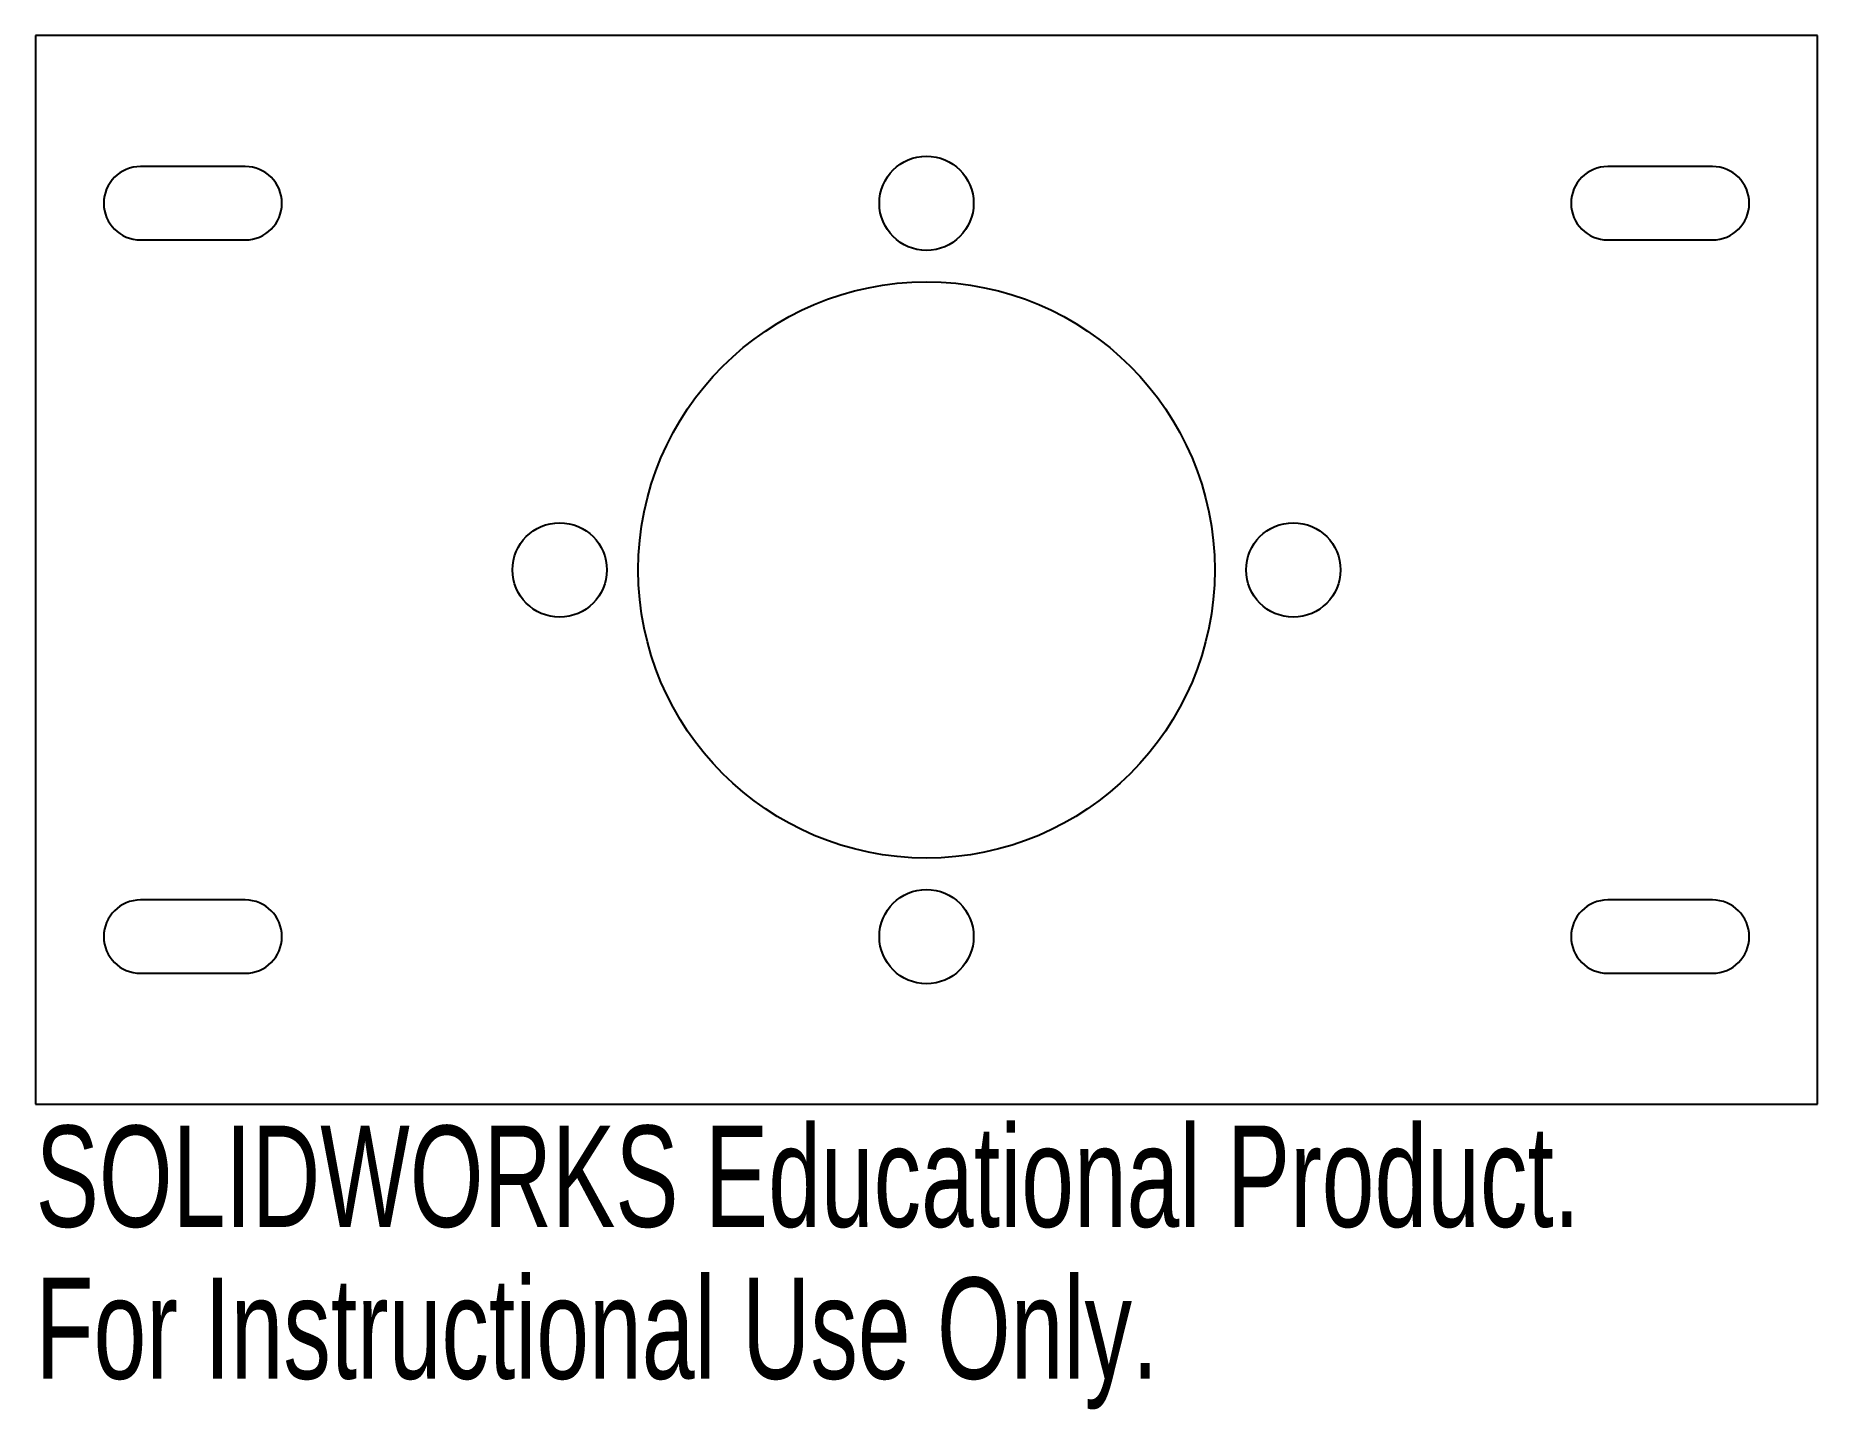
# Model space of a CAD drawing. Header units: millimetres. Extents: x -42.5 to 42.5, y -40.1 to 25.5.
import ezdxf

# ---------------------------------------------------------------- set-up
doc = ezdxf.new("R2010")
doc.units = ezdxf.units.MM
doc.styles.add('SLDTEXTSTYLE0', font='TXT', dxfattribs={"width": 0.7})

msp = doc.modelspace()

# ---------------------------------------------------------------- linework, layer by layer
at = {"color": 7, "linetype": 'Continuous', "lineweight": 25}
for p, q in [((-42.5, 25.5), (-42.5, -25.5)), ((42.5, 25.5), (-42.5, 25.5)), ((42.5, -25.5), (42.5, 25.5)), ((-32.5, 19.25), (-37.5, 19.25)), ((37.5, 19.25), (32.5, 19.25)), ((-37.5, 15.75), (-32.5, 15.75)), ((32.5, 15.75), (37.5, 15.75)), ((-32.5, -15.75), (-37.5, -15.75)), ((37.5, -15.75), (32.5, -15.75)), ((-37.5, -19.25), (-32.5, -19.25)), ((32.5, -19.25), (37.5, -19.25)), ((-42.5, -25.5), (42.5, -25.5))]:
    msp.add_line(p, q, dxfattribs=at)
for centre, radius in [((0, 17.5), 2.25), ((0, 0), 13.75), ((-17.5, 0), 2.25), ((17.5, 0), 2.25), ((0, -17.5), 2.25)]:
    msp.add_circle(centre, radius, dxfattribs=at)
for centre, start, end in [((-37.5, 17.5), 90, 270), ((-32.5, 17.5), 270, 90), ((32.5, 17.5), 90, 270), ((37.5, 17.5), 270, 90), ((-37.5, -17.5), 90, 270), ((-32.5, -17.5), 270, 90), ((32.5, -17.5), 90, 270), ((37.5, -17.5), 270, 90)]:
    msp.add_arc(centre, 1.75, start, end, dxfattribs=at)

# ---------------------------------------------------------------- texts
at = {"color": 7, "linetype": 'Continuous', "char_height": 4.83362, "attachment_point": 1, "style": 'SLDTEXTSTYLE0'}
for s, insert in [('SOLIDWORKS Educational Product.', (-42.5, -26.52)), ('For Instructional Use Only.', (-42.5, -33.77))]:
    msp.add_mtext(s, dxfattribs=dict(at, insert=insert))

doc.saveas('drawing.dxf')
